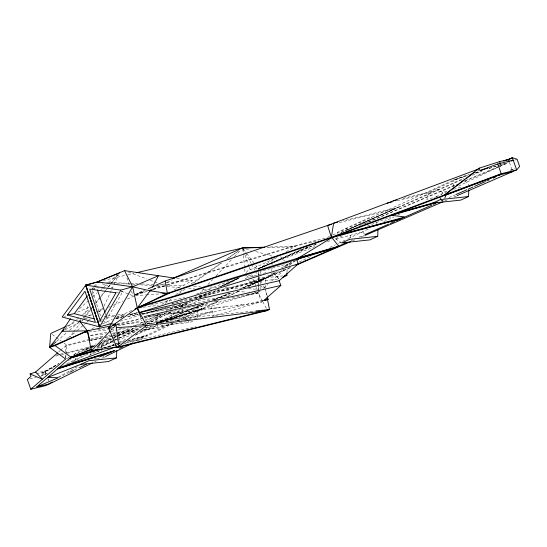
<?xml version="1.0" encoding="UTF-8"?>
<svg xmlns="http://www.w3.org/2000/svg" width="547" height="547" viewBox="0 0 547 547"><rect width="100%" height="100%" fill="white"/><g stroke="black" fill="none" stroke-linecap="round" stroke-linejoin="round"><path stroke-width="0.41" stroke-dasharray="2.73 2.05" d="M258.205 288.96L258.225 285.042M258.266 277.261L258.232 284.255L251.88 279.62M258.266 276.413L258.287 272.167M258.293 271.319L258.307 268.768L255.784 265.411M258.211 291.257L258.334 276.946M260.105 289.554L260.181 284.556M260.194 283.729L260.242 280.399M265.5 287.92L265.534 285.479M265.582 282.225L265.637 278.163L259.148 277.083M271.791 271.121L271.927 267.839M272.057 264.557L272.256 259.64M287.004 272.194L287.134 268.919M287.271 265.637L287.339 263.996L260.7 271.271L259.825 274.491M364.336 233.781L362.647 231.955L362.716 230.314M362.948 224.571L363.112 220.468M453.695 186.438L453.928 180.701M101.133 351.229L101.25 348.76M101.291 347.94L101.564 342.176M186.63 319.551L182.048 314.716L182.602 303.195M197.529 318.087L197.918 309.862M197.959 309.034L198.041 307.387L195.176 304.371M65.948 354.907L65.64 359.023L65.585 354.982M66.009 354.087L66.693 345.027L64.04 343.092M246.465 273.575L245.152 278.396L266.95 272.44M246.676 272.768L247.114 271.162L275.086 258.341M341.82 242.909L336.008 239.23L336.446 237.624M337.533 233.603L337.971 231.996L370.887 216.913L373.697 219.956M350.025 237.74L351.119 233.713M441.709 194.746L442.366 192.332L448.827 190.568M74.843 360.76L75.759 357.526M90.371 355.051L90.829 353.437M157.857 322.99L155.874 321.78L157.933 314.498M169.809 321.739L171.867 314.457M83.342 317.882L88.231 305.356M92.511 294.395L94.952 288.139M95.26 287.353L96.785 283.442M104.039 306.115L111.554 289.944M111.916 289.172L113.708 285.322M114.063 284.556L118.72 274.539M105.523 319.12L107.075 318.798L122.959 291.312L121.407 291.64M92.368 288.666L93.373 287.305M93.872 286.628L95.889 283.907M73.148 332.419L69.51 337.096L76.587 331.031M73.667 331.755L79.91 323.742M81.988 321.068L83.028 319.735M83.547 319.065L90.31 310.388M90.829 309.718L93.947 305.711M95.513 303.715L100.19 297.705M100.71 297.035L107.991 287.688M108.511 287.018L111.109 283.681M111.629 283.018L117.872 275.004M84.621 316.679L89.899 310.067M90.426 309.404L92.005 307.414M95.698 302.785L104.135 292.194M104.662 291.53L106.248 289.548M108.354 286.901L109.94 284.912M110.467 284.255L117.851 274.984M110.767 330.388L111.937 329.15M203.86 288.837L200.332 292.556L231.053 280.379M207.976 284.495L212.68 279.538M216.209 275.818L231.49 259.709M234.431 256.605L240.311 250.41M79.459 308.686L89.612 299.626M92.785 296.789L97.222 292.83M101.031 289.425L103.568 287.161M104.204 286.594L108.012 283.196M108.648 282.628L117.53 274.703M176.797 312.118L258.184 292.884L260.085 291.216L201.187 309.472M263.278 288.399L267.757 284.461M271.592 281.083L285.65 268.707M289.479 265.329L295.23 260.269M262.827 301.349L261.719 302.327L243.1 304.645M58.741 351.926L59.965 350.866M60.573 350.333L66.693 345.027L89.886 339.304M56.662 341.266L66.953 332.446M69.531 330.244L78.536 322.525M79.178 321.978L81.749 319.769M77.23 330.477L83.664 324.966M84.306 324.412L86.235 322.764M86.877 322.21L90.098 319.455M98.46 312.289L102.966 308.426M64.71 329.164L75.951 320.057M76.614 319.516L78.597 317.91M82.563 314.696L89.838 308.802M74.03 354.764L76.765 352.767L96.087 343.817M165.126 303.414L172.743 297.965M178.972 293.507L185.898 288.549M193.508 283.1L221.891 262.792M228.817 257.835L238.506 250.902M161.864 304.358L168.832 299.496M175.799 294.628L182.76 289.766M191.122 283.927L221.07 263.011M226.643 259.121L238.478 250.847M73.428 355.092L76.765 352.767M47.466 373.191L41.169 376.138M275.599 272.098L265.507 278.355L277.192 271.538M284.249 266.738L292.18 261.828M276.912 257.459L258.307 268.768L258.314 271.223M286.218 251.805L295.517 246.15L267.387 247.1M36.471 373.874L45.216 371.721L58.837 363.536L41.928 373.3L42.789 375.734M273.295 272.748L258.355 281.5L171.724 303.982M281.274 268.071L292.153 261.698M285.219 266.847L296.18 260.454M58.214 377.17L77.667 366.517M115.068 346.039L117.311 344.808M118.063 344.398L124.791 340.713M136.012 334.566L151.724 325.964M156.21 323.509L174.165 313.677M177.16 312.036L182.397 309.171M189.877 305.076L198.855 300.159M204.838 296.884L219.053 289.096M227.278 284.59L239.996 277.63M88.204 316.016L91.896 314.115M95.581 312.221L102.227 308.809M65.018 329.793L79.035 322.586M66.556 338.614L68.772 337.472M72.519 361.752L87.739 354.087M99.91 347.954L114.364 340.678M115.13 340.289L118.173 338.757M118.931 338.374L141.755 326.88M147.081 324.2L165.344 314.997M168.387 313.465L172.955 311.168M181.324 306.949L190.452 302.354M200.346 297.37L212.516 291.236M223.169 285.876L239.907 277.445L223.108 285.808M135.246 294.642L143.601 290.443M153.406 289.315L166.322 282.826M167.081 282.443L172.401 279.77M174.165 289.937L192.394 280.775L175.443 278.245M66.679 363.871L84.997 354.736M97.202 348.637L112.463 341.027M113.229 340.644L117.044 338.737M117.803 338.361L140.695 326.935M146.801 323.886L165.112 314.751M168.168 313.226L172.743 310.942M180.373 307.134L190.294 302.183M199.45 297.609L212.421 291.134M94.788 361.752L96.327 360.999M101.694 358.374L104.764 356.87M136.982 341.109L172.948 323.509M179.06 320.521L201.966 309.315M202.732 308.939L219.532 300.72M227.928 296.611L240.147 290.635M248.55 286.525L265.637 278.163L177.426 301.889M53.64 367.625L41.928 373.3L46.652 374.784L44.642 371.092L41.114 371.96L37.955 372.001M68.197 360.569L71.267 359.078M97.318 346.449L111.882 339.393M112.648 339.024L116.484 337.164M117.249 336.795L136.408 327.509M141.769 324.904L144.073 323.79M144.839 323.421L161.7 315.25M162.466 314.881L167.061 312.652M177.023 307.817L186.985 302.99M195.416 298.908L208.448 292.59M220.708 286.649L238.335 278.102M44.642 371.092L56.649 365.321M97.804 345.56L111.205 339.126M114.289 337.649L135.239 327.585M141.317 324.665L143.594 323.571M146.637 322.108L161.071 315.181M164.107 313.718L165.632 312.987M175.505 308.248L186.93 302.764M195.368 298.71L207.641 292.816M220.687 286.553L237.562 278.444M58.331 377.717L68.99 372.596M74.324 370.039L79.65 367.481M97.168 359.071L100.21 357.608M131.848 342.415L171.758 323.25M177.078 320.692L196.824 311.209M199.108 310.115L218.294 300.898M226.732 296.85L239.771 290.587M248.208 286.532L265.637 278.163L198.411 298.026M283.784 269.377L258.355 281.5L211.094 291.831M299.175 262.04L312.255 255.805M329.95 247.367L335.338 244.803M338.415 243.333L347.646 238.93M348.418 238.567L369.963 228.297M383.809 221.692L393.813 216.927M397.662 215.087L399.973 213.986M436.137 196.749L446.14 191.976M458.448 186.11L497.695 167.403M498.461 167.033L507.691 162.637M102.268 340.959L111.54 336.665M112.313 336.302L116.176 334.518M116.949 334.155L131.636 327.359M135.499 325.568L143.225 321.992M143.998 321.636L160.996 313.759M169.502 309.828L181.864 304.105M190.363 300.166L203.505 294.081M218.185 287.284L237.507 278.341M67.028 326.005L75.527 322.108M80.853 319.667L79.397 320.337L82.795 319.974M129.803 294.553L132.969 295.79L144.34 290.573M91.889 328.761L96.429 326.682M102.48 323.906L112.313 319.4M116.094 317.67L132.736 310.04M165.932 310.84L180.578 304.125M189.057 300.241L190.595 299.53M76.901 353.485L89.523 347.701M90.002 347.475L95.397 345.007M100.313 342.75L109.557 338.518L113.571 342.743M248.379 280.44L250.964 282.074L258.738 278.512L282.731 275.92M160.497 324.597L161.809 325.403L163.266 324.733M161.809 325.403L189.494 322.573L193.857 320.576M300.946 249.405L258.307 268.768L315.503 246.389M327.297 237.432L329.629 236.379M332.726 234.971L453.661 180.038L469.517 174.076M346.771 230.314L393.867 209.111L339.195 222.595M91.178 347.516L84.211 350.654L91.103 347.584M91.951 347.167L95.048 345.772M99.691 343.68L112.846 337.745M113.619 337.396L117.489 335.653M118.261 335.304L132.962 328.679L113.079 333.581M348.343 229.617L397.84 207.361L342.675 220.967M91.869 347.242L94.187 346.203M98.816 344.118L112.703 337.882M113.475 337.533L129.673 330.258L113.208 334.32M89.27 315.906L91.602 314.874M98.61 311.769L103.287 309.698M108.737 307.277L110.289 306.593M113.407 305.212L122.747 301.069M127.424 298.997L145.331 291.066M156.23 286.231L158.568 285.199M308.262 246.786L258.307 268.768L316.508 244.126M340.849 232.441L464.02 178.233M475.548 173.16L479.418 171.457M290.484 267.36L258.355 281.5L291.257 267.285M351.167 240.653L352.726 239.969M358.962 237.227L364.418 234.82M440.998 201.118L442.988 200.243M448.964 197.617L455.166 194.882M510.864 170.37L514.529 168.763M135.3 294.771L144.634 290.696M308.296 246.916L258.307 268.768L316.33 244.058M341.102 232.578L462.167 179.655M472.321 175.218L482.475 170.773M88.997 355.393L99.923 350.613M107.725 347.201L113.967 344.473M114.754 344.131L125.673 339.352M135.041 335.263L157.673 325.369M165.474 321.957L187.327 312.405M192.004 310.354L209.173 302.847M220.099 298.074L234.143 291.934M243.511 287.838L265.637 278.163L240.577 288.529M353.102 240.571L354.668 239.894M360.931 237.193L364.063 235.839M444.643 201.029L447.774 199.676M454.031 196.975L456.376 195.963M359.461 225.685L456.697 184.277M465.319 180.606L499.042 166.24M499.821 165.905L509.236 161.898M365.273 223.477L367.632 222.479M368.418 222.144L454.933 185.508M464.369 181.515L498.973 166.862M499.76 166.527L508.409 162.862M514.706 160.203L517.065 159.204M77.585 312.166L89.099 307.311M202.828 304.146L156.428 323.345L159.745 322.525L203.826 304.214M214.848 299.64L229.802 293.431M243.189 287.872L259.716 281.008L243.162 287.79M212.263 300.241L228.783 293.411M196.298 310.983L156.428 323.345L202.944 304.276M214.773 299.428L229.754 293.288M155.437 310.347L157.01 309.725M196.394 294.115L199.546 292.871M97.086 346.86L118.425 338.402M119.219 338.087L136.606 331.195M145.304 327.749L149.256 326.183M94.248 359.017L98.2 357.451M327.414 241.726L332.179 239.859M335.359 238.622L342.511 235.819M367.133 226.184L390.961 216.858M510.119 170.233L514.884 168.373M477.394 171.115L478.974 170.52M96.621 347.783L112.634 341.896M117.441 340.131L131.854 334.832M139.861 331.892L157.474 325.417M166.281 322.176L196.708 310.997M123.41 344.111L144.162 336.501L126.993 341.526M475.329 172.92L479.343 171.601M488.97 168.435L498.604 165.269M499.404 165.003L504.225 163.423M193.358 311.537L196.564 310.484L193.371 311.517M202.178 308.638L197.364 310.217L202.178 308.638L198.971 309.67M159.745 322.525L192.571 311.783L157.242 323.4L195.888 311.14M475.439 172.934L481.88 170.828M489.121 168.469L504.409 163.478M156.428 323.345L194.151 311.216M194.958 310.963L198.164 309.93M197.118 310.73L200.373 309.725M142.589 329.909L157.748 328.262L173.214 323.475M184.606 319.94L212.277 311.366L147.97 324.056M215.231 315.783L260.119 301.869M136.606 294.115L145.591 291.36M152.941 289.11L294.183 245.76L326.518 237.788M135.417 295.038L147.663 291.284M153.379 289.527L292.194 246.97L318.682 240.441M104.108 347.947L113.92 345M117.195 344.015L122.097 342.538M127.82 340.822L147.444 334.921L128.743 340.371M120.012 321.192L138.794 315.64M142.063 314.675L168.196 306.956M107.369 347.27L113.913 345.355M117.181 344.398L122.084 342.962M102.72 347.954L114.104 344.637M114.918 344.398L117.359 343.694M118.173 343.454L122.234 342.272M441.026 200.605L443.487 199.901M64.464 316.378L66.009 315.947M453.668 189.248L462.55 186.821M437.313 196.592L426.824 199.457L428.786 192.223L461.702 177.139L462.824 178.356M336.008 239.23L362.647 231.955M116.436 318.292L123.854 316.296M129.618 314.744L137.865 312.528M172.681 314.231L175.956 313.349M176.777 313.13L180.045 312.248M180.866 312.029L198.041 307.387M155.874 321.78L182.048 314.716M91.65 353.212L100.648 350.784M116.436 318.333L123.868 316.405M129.639 314.901L137.892 312.761M403.139 198.458L437.115 190.076M397.026 200.735L433.142 191.826M153.44 310.84L174.459 305.657M185.214 303.004L187.696 302.395M184.619 303.865L147.314 313.069L141.372 313.704M90.713 339.099L103.137 336.036M90.152 340.002L65.455 346.094L65.537 351.755M90.98 339.803L103.328 336.754M108.265 335.537L109.913 335.133M56.936 355.03L59.397 354.422M60.218 354.217L65.141 353M65.961 352.801L94.693 345.718M98.795 344.699L100.436 344.295M55.719 356.097L58.208 355.482M61.524 354.661L64.006 354.053M67.322 353.232L94.665 346.49M41.305 375.331L46.078 374.155L45.216 371.721M29.791 378.941L36.287 377.334M116.812 324.679L151.69 316.433M155.013 315.646L207.334 303.284M213.98 301.712L218.964 300.535M117.831 326.053L141.912 320.364M145.235 319.578L161.016 315.845M172.64 313.103L175.963 312.316M103.205 280.515L127.28 274.888M128.107 274.697L133.919 273.336M117.249 323.906L142.999 317.937M143.834 317.745L146.322 317.171M157.119 314.669L162.103 313.513M101.653 337.984L90.836 340.494L100.86 338.545M104.983 337.212L112.477 335.475M113.311 335.284L139.116 329.301M145.775 327.756L155.765 325.438M173.249 321.383L175.744 320.809M176.578 320.61L259.811 301.315M103.848 347.981L116.292 345.095M125.413 342.983L195.915 326.634M150.548 305.062L184.551 297.63M92.026 288.604L95.91 287.797M116.75 292.611L118.302 292.289M100.094 320.262L102.419 319.776M96.183 322.245L98.481 321.78M99.246 321.622L101.544 321.151M107.048 332.138L89.51 335.598L106.364 333.841M111.226 331.311L117.072 330.156M117.906 329.991L128.764 327.851M105.031 337.718L117.564 335.243M118.398 335.079L136.771 331.455M141.782 330.463L186.042 321.725M211.928 316.617L213.603 316.289L210.951 306.443M115.649 318.751L121.496 317.609M128.176 316.31L138.193 314.354M141.536 313.704L215.005 299.38M115.656 318.792L121.516 317.732M127.369 316.665L138.241 314.689M142.425 313.93L185.918 306.019M186.753 305.869L189.262 305.411M231.819 297.677L258.184 292.884L262.437 300.966M143.177 307.223L158.356 305.335M171.847 303.653L178.589 302.812M197.987 300.392L226.649 296.816M246.841 294.3L258.184 292.884L261.425 301.541M155.177 315.612L161.091 314.874M167.861 314.033L169.549 313.821M172.927 313.397L174.623 313.185M176.312 312.973L178.848 312.658M180.537 312.446L187.3 311.605M194.91 310.655L196.599 310.443M198.294 310.238L199.983 310.026M203.368 309.602L209.282 308.864M212.667 308.44L214.356 308.234M216.044 308.023L217.733 307.811M225.343 306.86L235.49 305.595M133.318 325.465L146.049 324.05M146.897 323.954L175.765 320.733M176.619 320.645L181.713 320.077M182.561 319.981L187.655 319.414M188.503 319.318L191.053 319.031M194.445 318.655L196.995 318.368M84.723 318.484L87.253 318.21M104.101 316.385L106.624 316.104M107.465 316.016L116.737 315.01M117.578 314.922L126.842 313.91M131.895 313.363L137.796 312.727M149.584 311.441L152.114 311.168M97.462 329.745L108.409 328.556M142.945 324.809L144.634 324.624M149.687 324.077L152.216 323.797M112.265 333.205L137.536 330.456M250.964 282.074L279.1 279.038L273.479 272.946M88.737 319.339L90.433 319.154M106.562 317.431L115.902 316.433M116.75 316.344L124.395 315.523M130.336 314.887L137.974 314.067M88.799 331.967L110.029 329.697M110.877 329.602L115.971 329.062M119.362 328.699L123.608 328.241M116.826 324.788L253.411 311.175M166.418 282.601L192.394 280.775M135.478 295.612L145.536 294.901M146.377 294.847L161.461 293.787M267.428 247.449L292.194 246.97M106.781 282.3L108.491 282.382M109.338 282.416L129.817 283.353M130.671 283.394L137.495 283.702M141.762 283.9L152.852 284.406M159.676 284.713L184.421 285.849M193.809 286.272L200.633 286.587M210.014 287.011L216.844 287.325M225.371 287.715L241.583 288.454M248.413 288.768L258.649 289.233M111.861 282.861L131.424 284.201M132.278 284.262L134.829 284.433M139.936 284.789L151.847 285.602M156.948 285.951L166.309 286.594M167.156 286.649L180.77 287.585M188.428 288.105L194.383 288.515M202.889 289.096L210.547 289.623M216.503 290.033L230.109 290.963M236.919 291.428L245.425 292.009M254.786 292.652L258.184 292.884M99.151 287.975L96.689 287.633L97.222 289.226M103.253 288.549L104.894 288.782M248.509 275.305L254.239 276.262M98.255 320.221L103.157 321.506M103.978 321.718L109.694 323.222M245.924 248.837L250.813 250.198M255.709 251.558L272.837 256.324M128.559 272.139L146.883 279.004M150.069 280.201L158.035 283.189M102.139 283.729L112.415 287.749M121.106 291.148L129.01 294.238M168.572 312.446L169.885 313.246M436.554 188.66L442.366 192.332M345.745 228.434L347.68 229.658M254.888 267.599L257.473 269.233M52.115 334.408L61.387 341.164M246.56 275.736L249.22 277.678M260.208 285.698L264.153 288.584M191.17 300.139L194.602 303.763M187.204 320.159L189.494 322.573M103.308 356.118L104.45 357.328M465.073 180.79L469.005 185.057M375.946 222.39L377.068 223.614M280.59 256.687L284.529 260.946M242.663 247.928L246.191 252.639M246.697 253.309L253.767 262.717M243.066 248.673L245.104 252.386M245.514 253.131L251.217 263.538M251.62 264.276L254.881 270.225M255.292 270.97L257.733 275.428M258.143 276.167L261.808 282.861M263.435 285.828L264.659 288.057M262.827 301.698L267.462 310.518M277.35 276.016L278.82 279.948M509.496 162.65L512.149 170.144M47.945 378.435L48.464 379.892M47.938 379.399L48.464 380.897M242.936 248.735L244.878 254.355M245.159 255.155L249.035 266.396M249.316 267.196L250.704 271.209M251.811 274.423L253.199 278.437M253.473 279.237L255.969 286.464M256.249 287.264L257.63 291.277M126.938 277.712L129.297 284.789M131.396 291.072L132.969 295.79M105.215 313.205L105.749 314.805M106.015 315.598L107.075 318.798M92.183 290.628L100.71 316.2M267.244 296.112L265.473 289.548L266.827 296.221M156.647 324.166L157.748 328.262M242.738 248.769L243.306 254.635M243.381 255.476L244.591 268.051M244.673 268.892L245.234 274.758M258.321 272.037L258.334 276.126M68.737 357.629L66.413 358.675L68.724 357.642M467.302 175.553L453.661 180.038L467.37 175.566"/><path stroke-width="0.82" d="M282.628 277.418L286.867 275.476L286.97 273.015M377.724 236.311L349.595 239.347L341.82 242.909L369.957 239.873L377.724 236.311L377.991 229.747M468.54 196.537L440.403 199.573L432.629 203.135L460.765 200.099L468.54 196.537L468.806 189.973M116.456 357.888L88.771 360.719L80.778 364.384L108.456 361.553L116.456 357.888L116.805 350.483M440.403 199.573L440.841 197.966M444.855 198.096L445.935 194.964L500.731 174.329M265.767 310.703L267.462 310.518L116.921 347.653L108.696 328.214L109.509 326.224L87.349 330.839L62.064 331.311L49.579 347.331L65.64 359.023L30.796 389.279L27.35 379.543L30.974 376.398L30.106 373.963L35.582 372.035L57.524 352.986M115.15 323.639L115.978 324.87L113.113 327.906L108.696 328.214L137.276 307.961L151.143 289.397M152.305 287.237L158.486 275.709L132.62 286.806L120.86 290.115L85.64 285.185L99.52 326.839L111.328 323.653L115.978 324.87L118.986 346.702L91.404 350.866L87.349 330.839L80.026 321.657M99.889 281.288L85.735 285.199L99.629 326.867L120.86 290.115M108.696 328.214L132.62 286.806L124.579 270.642L97.393 281.876L85.64 285.185M70.474 318.689L62.064 331.311L64.047 329.704M85.735 285.199L62.146 317.028L99.52 326.839M67.384 315.045L85.024 291.236L95.417 322.402L67.384 315.045L74.276 313.636L94.063 318.833M74.276 313.636L87.376 295.954M110.179 331.01L91.404 350.866L96.381 349.711M140.695 312.303L279.114 280.734L298.272 263.866L296.508 259.148L331.906 237.63L501.086 174.295M264.632 299.756L280.878 285.459L279.114 280.734M92.491 362.873L49.524 383.891L36.772 386.92L71.001 357.198L91.554 349.054M56.013 341.82L49.579 347.331L50.789 333.444L66.255 326.361M464.984 179.484L444.581 194.889L479.247 168.134L499.623 161.625L508.368 159.464L512.341 157.721L517.065 159.204L519.65 166.507L516.655 169.891L457.155 195.628M466.345 178.459L474.509 172.298M116.921 347.653L146.555 325.595L259.722 311.482M52.239 381.991L46.242 385.471L30.796 389.279M296.905 260.03L299.831 258.328L334.976 247.777L298.498 257.938L140.921 306.293M119.431 273.001L97.393 281.876L132.62 286.806L150.37 290.84L152.647 289.698M105.53 356.494L131.615 343.735M140.805 317.404L137.276 307.961L167.327 293.377L331.325 237.268L501.209 173.7L516.655 169.891L512.341 157.721L508.245 159.505M69.756 372.233L73.558 370.408M79.65 367.481L86.508 364.186M119.54 348.323L122.617 346.846M148.203 288.802L165.215 281.008L327.598 225.453L479.268 168.702L479.247 168.134L480.109 170.568L487.945 168.066M90.002 340.685L87.349 330.839L49.579 347.331L55.103 345.622L88.86 330.149M135.006 309L169.529 293.178L331.906 237.63L401.067 218.691L337.93 235.374L404.219 217.173M241.104 248.618L242.663 247.928L264.823 247.182M511.219 161.03L513.202 160.155L497.763 163.963L480.109 170.568M297.506 264.269L346.483 242.718M365.198 234.478L388.589 224.181M390.148 223.497L394.831 221.439M396.39 220.756L398.729 219.723M401.73 218.403L404.377 217.241M405.04 216.947L431.898 205.125M433.436 204.448L435.733 203.436M455.938 194.541L466.796 189.768M468.348 189.084L472.998 187.033M474.55 186.356L485.408 181.577M486.96 180.893L489.285 179.867M493.162 178.165L495.486 177.139M173.42 278.136L242.663 247.928L264.864 247.497M295.954 265.261L350.757 241.589M364.849 235.497L443.077 201.706M36.772 386.92L57.565 378.045M81.599 364.028L47.616 377.505L57.51 377.703M99.78 356.822L111.636 352.124L57.544 368.883L114.918 350.545L58.782 367.81L115.431 347.037M505.202 160.661L508.368 159.464L509.954 159.416M55.103 345.622L71.001 357.198L91.821 349.547M503.602 161.105L508.368 159.464L509.236 161.898M264.96 300.371L268.126 299.387L267.462 296.925M132.62 286.806L137.276 307.961L334.976 247.777M139.041 312.679L298.272 263.866M100.019 349.177L69.763 358.271L102.467 348.699M298.498 257.938L338.689 246.143L331.906 237.63M71.001 357.198L96.21 349.854M433.634 202.725L397.512 213.084L435.398 202.759M437.894 202.103L391.488 215.333L404.192 216.844M498.809 175.177L512.683 171.642M393.197 200.906L396.513 200.093M387.173 203.163L392.103 201.946M337.738 222.185L333.622 223.203L331.325 237.268L327.598 225.453L331.735 224.434M296.508 259.148L299.831 258.328M118.986 346.702L269.527 309.568L267.162 297.889M136.408 272.755L242.663 247.928M260.645 301.123L268.126 299.387M263.1 311.058L269.527 309.568L255.955 310.922M144.121 316.645L280.878 285.459M116.456 327.674L146.555 325.595L137.276 307.961L142.254 306.874M112.333 325.629L115.978 324.87M137.276 307.961L140.647 307.544M148.415 316.453L150.104 316.241M152.64 315.927L154.329 315.715M161.939 314.771L163.628 314.559M166.165 314.238L167.861 314.033M170.397 313.711L172.086 313.506M174.623 313.185L176.312 312.973M178.848 312.658L180.537 312.446M188.147 311.503L189.836 311.291M192.373 310.976L194.062 310.764M196.599 310.443L198.294 310.238M200.831 309.917L202.52 309.705M210.13 308.761L211.819 308.549M214.356 308.234L216.044 308.023M218.581 307.708L220.27 307.496M222.807 307.175L224.502 306.97M236.338 305.493L238.027 305.281M240.564 304.966L242.253 304.754M261.411 311.27L267.462 310.518M284.385 275.743L286.867 275.476M83.705 332.508L87.951 332.056M169.529 293.178L162.295 293.725M99.103 281.951L97.393 281.876L99.096 281.992M124.579 270.642L174.637 278.122M150.37 290.84L167.327 293.377L165.215 281.008M30.106 373.963L42.413 379.194L35.582 372.035M85.797 285.11L99.691 326.757M499.623 161.625L500.484 164.059M497.763 163.963L501.209 173.7M97.482 290.026L104.949 312.405M115.978 292.775L100.094 320.262L89.701 289.096L115.978 292.775"/></g></svg>
